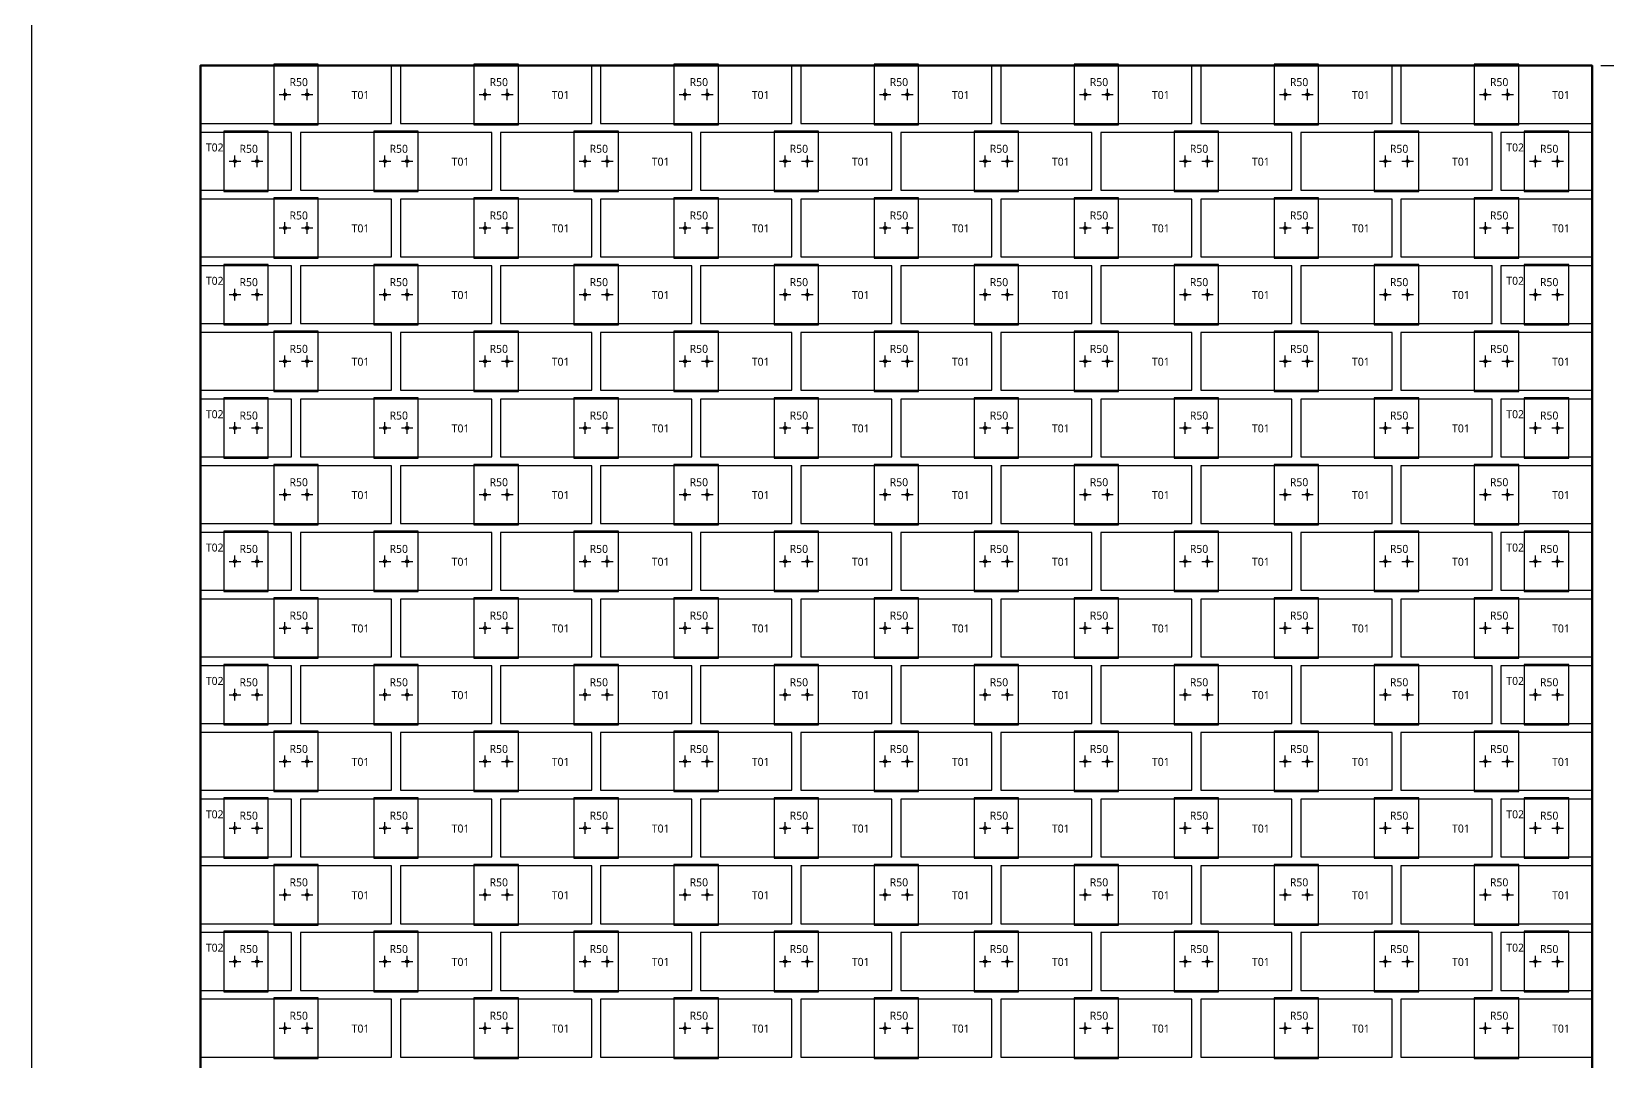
# Model space of a CAD drawing. Header units: millimetres. Extents: x -190 to 8130, y -7782 to 208.
# Drawn here: x -190 to 1582, y -2342 to -1184 of the extents above; entities that cross this region are included whole.
import ezdxf
from ezdxf.enums import TextEntityAlignment as Align

# ---------------------------------------------------------------- set-up
doc = ezdxf.new("R2010")
doc.units = ezdxf.units.MM
for name, color, linetype in [('BOARD', 7, 'Continuous'), ('BORDER', 7, 'Continuous'), ('DIM', 8, 'Continuous'), ('P1_CLIP', 4, 'Continuous'), ('P1_HOLE', 1, 'Continuous'), ('P1_SLIP', 7, 'Continuous'), ('P1_TXT_B', 7, 'Continuous'), ('P1_TXT_C', 4, 'Continuous')]:
    doc.layers.add(name, color=color, linetype=linetype)
doc.styles.add('CN', font='msyh.ttc')
doc.dimstyles.new('MM', dxfattribs={"dimtxt": 34, "dimasz": 20, "dimexe": 12, "dimexo": 10, "dimgap": 8, "dimtad": 1, "dimdec": 1, "dimdsep": 46, "dimtxsty": 'CN', "dimcen": 2.5, "dimazin": 3, "dimtfac": 1, "dimtmove": 0, "dimatfit": 3})

msp = doc.modelspace()

# ---------------------------------------------------------------- linework, layer by layer
at = {"layer": 'BOARD', "lineweight": 50}
msp.add_lwpolyline([(0, -2712), (1565, -2712), (1565, -1222), (0, -1222)], close=True, dxfattribs=at)
at = {"layer": 'BORDER'}
msp.add_lwpolyline([(-190, -7781.5), (8129.51, -7781.5), (8129.51, 207.69), (-190, 207.69)], close=True, dxfattribs=at)
at = {"layer": 'P1_CLIP'}
for points in [[(82.5, -1288.5), (132.5, -1288.5), (132.5, -1220.5), (82.5, -1220.5)], [(307.5, -1288.5), (357.5, -1288.5), (357.5, -1220.5), (307.5, -1220.5)], [(532.5, -1288.5), (582.5, -1288.5), (582.5, -1220.5), (532.5, -1220.5)], [(757.5, -1288.5), (807.5, -1288.5), (807.5, -1220.5), (757.5, -1220.5)], [(982.5, -1288.5), (1032.5, -1288.5), (1032.5, -1220.5), (982.5, -1220.5)], [(1207.5, -1288.5), (1257.5, -1288.5), (1257.5, -1220.5), (1207.5, -1220.5)], [(1432.5, -1288.5), (1482.5, -1288.5), (1482.5, -1220.5), (1432.5, -1220.5)], [(26.25, -1363.5), (76.25, -1363.5), (76.25, -1295.5), (26.25, -1295.5)], [(195, -1363.5), (245, -1363.5), (245, -1295.5), (195, -1295.5)], [(420, -1363.5), (470, -1363.5), (470, -1295.5), (420, -1295.5)], [(645, -1363.5), (695, -1363.5), (695, -1295.5), (645, -1295.5)], [(870, -1363.5), (920, -1363.5), (920, -1295.5), (870, -1295.5)], [(1095, -1363.5), (1145, -1363.5), (1145, -1295.5), (1095, -1295.5)], [(1320, -1363.5), (1370, -1363.5), (1370, -1295.5), (1320, -1295.5)], [(1488.75, -1363.5), (1538.75, -1363.5), (1538.75, -1295.5), (1488.75, -1295.5)], [(82.5, -1438.5), (132.5, -1438.5), (132.5, -1370.5), (82.5, -1370.5)], [(307.5, -1438.5), (357.5, -1438.5), (357.5, -1370.5), (307.5, -1370.5)], [(532.5, -1438.5), (582.5, -1438.5), (582.5, -1370.5), (532.5, -1370.5)], [(757.5, -1438.5), (807.5, -1438.5), (807.5, -1370.5), (757.5, -1370.5)], [(982.5, -1438.5), (1032.5, -1438.5), (1032.5, -1370.5), (982.5, -1370.5)], [(1207.5, -1438.5), (1257.5, -1438.5), (1257.5, -1370.5), (1207.5, -1370.5)], [(1432.5, -1438.5), (1482.5, -1438.5), (1482.5, -1370.5), (1432.5, -1370.5)], [(26.25, -1513.5), (76.25, -1513.5), (76.25, -1445.5), (26.25, -1445.5)], [(195, -1513.5), (245, -1513.5), (245, -1445.5), (195, -1445.5)], [(420, -1513.5), (470, -1513.5), (470, -1445.5), (420, -1445.5)], [(645, -1513.5), (695, -1513.5), (695, -1445.5), (645, -1445.5)], [(870, -1513.5), (920, -1513.5), (920, -1445.5), (870, -1445.5)], [(1095, -1513.5), (1145, -1513.5), (1145, -1445.5), (1095, -1445.5)], [(1320, -1513.5), (1370, -1513.5), (1370, -1445.5), (1320, -1445.5)], [(1488.75, -1513.5), (1538.75, -1513.5), (1538.75, -1445.5), (1488.75, -1445.5)], [(82.5, -1588.5), (132.5, -1588.5), (132.5, -1520.5), (82.5, -1520.5)], [(307.5, -1588.5), (357.5, -1588.5), (357.5, -1520.5), (307.5, -1520.5)], [(532.5, -1588.5), (582.5, -1588.5), (582.5, -1520.5), (532.5, -1520.5)], [(757.5, -1588.5), (807.5, -1588.5), (807.5, -1520.5), (757.5, -1520.5)], [(982.5, -1588.5), (1032.5, -1588.5), (1032.5, -1520.5), (982.5, -1520.5)], [(1207.5, -1588.5), (1257.5, -1588.5), (1257.5, -1520.5), (1207.5, -1520.5)], [(1432.5, -1588.5), (1482.5, -1588.5), (1482.5, -1520.5), (1432.5, -1520.5)], [(26.25, -1663.5), (76.25, -1663.5), (76.25, -1595.5), (26.25, -1595.5)], [(195, -1663.5), (245, -1663.5), (245, -1595.5), (195, -1595.5)], [(420, -1663.5), (470, -1663.5), (470, -1595.5), (420, -1595.5)], [(645, -1663.5), (695, -1663.5), (695, -1595.5), (645, -1595.5)], [(870, -1663.5), (920, -1663.5), (920, -1595.5), (870, -1595.5)], [(1095, -1663.5), (1145, -1663.5), (1145, -1595.5), (1095, -1595.5)], [(1320, -1663.5), (1370, -1663.5), (1370, -1595.5), (1320, -1595.5)], [(1488.75, -1663.5), (1538.75, -1663.5), (1538.75, -1595.5), (1488.75, -1595.5)], [(82.5, -1738.5), (132.5, -1738.5), (132.5, -1670.5), (82.5, -1670.5)], [(307.5, -1738.5), (357.5, -1738.5), (357.5, -1670.5), (307.5, -1670.5)], [(532.5, -1738.5), (582.5, -1738.5), (582.5, -1670.5), (532.5, -1670.5)], [(757.5, -1738.5), (807.5, -1738.5), (807.5, -1670.5), (757.5, -1670.5)], [(982.5, -1738.5), (1032.5, -1738.5), (1032.5, -1670.5), (982.5, -1670.5)], [(1207.5, -1738.5), (1257.5, -1738.5), (1257.5, -1670.5), (1207.5, -1670.5)], [(1432.5, -1738.5), (1482.5, -1738.5), (1482.5, -1670.5), (1432.5, -1670.5)], [(26.25, -1813.5), (76.25, -1813.5), (76.25, -1745.5), (26.25, -1745.5)], [(195, -1813.5), (245, -1813.5), (245, -1745.5), (195, -1745.5)], [(420, -1813.5), (470, -1813.5), (470, -1745.5), (420, -1745.5)], [(645, -1813.5), (695, -1813.5), (695, -1745.5), (645, -1745.5)], [(870, -1813.5), (920, -1813.5), (920, -1745.5), (870, -1745.5)], [(1095, -1813.5), (1145, -1813.5), (1145, -1745.5), (1095, -1745.5)], [(1320, -1813.5), (1370, -1813.5), (1370, -1745.5), (1320, -1745.5)], [(1488.75, -1813.5), (1538.75, -1813.5), (1538.75, -1745.5), (1488.75, -1745.5)], [(82.5, -1888.5), (132.5, -1888.5), (132.5, -1820.5), (82.5, -1820.5)], [(307.5, -1888.5), (357.5, -1888.5), (357.5, -1820.5), (307.5, -1820.5)], [(532.5, -1888.5), (582.5, -1888.5), (582.5, -1820.5), (532.5, -1820.5)], [(757.5, -1888.5), (807.5, -1888.5), (807.5, -1820.5), (757.5, -1820.5)], [(982.5, -1888.5), (1032.5, -1888.5), (1032.5, -1820.5), (982.5, -1820.5)], [(1207.5, -1888.5), (1257.5, -1888.5), (1257.5, -1820.5), (1207.5, -1820.5)], [(1432.5, -1888.5), (1482.5, -1888.5), (1482.5, -1820.5), (1432.5, -1820.5)], [(26.25, -1963.5), (76.25, -1963.5), (76.25, -1895.5), (26.25, -1895.5)], [(195, -1963.5), (245, -1963.5), (245, -1895.5), (195, -1895.5)], [(420, -1963.5), (470, -1963.5), (470, -1895.5), (420, -1895.5)], [(645, -1963.5), (695, -1963.5), (695, -1895.5), (645, -1895.5)], [(870, -1963.5), (920, -1963.5), (920, -1895.5), (870, -1895.5)], [(1095, -1963.5), (1145, -1963.5), (1145, -1895.5), (1095, -1895.5)], [(1320, -1963.5), (1370, -1963.5), (1370, -1895.5), (1320, -1895.5)], [(1488.75, -1963.5), (1538.75, -1963.5), (1538.75, -1895.5), (1488.75, -1895.5)], [(82.5, -2038.5), (132.5, -2038.5), (132.5, -1970.5), (82.5, -1970.5)], [(307.5, -2038.5), (357.5, -2038.5), (357.5, -1970.5), (307.5, -1970.5)], [(532.5, -2038.5), (582.5, -2038.5), (582.5, -1970.5), (532.5, -1970.5)], [(757.5, -2038.5), (807.5, -2038.5), (807.5, -1970.5), (757.5, -1970.5)], [(982.5, -2038.5), (1032.5, -2038.5), (1032.5, -1970.5), (982.5, -1970.5)], [(1207.5, -2038.5), (1257.5, -2038.5), (1257.5, -1970.5), (1207.5, -1970.5)], [(1432.5, -2038.5), (1482.5, -2038.5), (1482.5, -1970.5), (1432.5, -1970.5)], [(26.25, -2113.5), (76.25, -2113.5), (76.25, -2045.5), (26.25, -2045.5)], [(195, -2113.5), (245, -2113.5), (245, -2045.5), (195, -2045.5)], [(420, -2113.5), (470, -2113.5), (470, -2045.5), (420, -2045.5)], [(645, -2113.5), (695, -2113.5), (695, -2045.5), (645, -2045.5)], [(870, -2113.5), (920, -2113.5), (920, -2045.5), (870, -2045.5)], [(1095, -2113.5), (1145, -2113.5), (1145, -2045.5), (1095, -2045.5)], [(1320, -2113.5), (1370, -2113.5), (1370, -2045.5), (1320, -2045.5)], [(1488.75, -2113.5), (1538.75, -2113.5), (1538.75, -2045.5), (1488.75, -2045.5)], [(82.5, -2188.5), (132.5, -2188.5), (132.5, -2120.5), (82.5, -2120.5)], [(307.5, -2188.5), (357.5, -2188.5), (357.5, -2120.5), (307.5, -2120.5)], [(532.5, -2188.5), (582.5, -2188.5), (582.5, -2120.5), (532.5, -2120.5)], [(757.5, -2188.5), (807.5, -2188.5), (807.5, -2120.5), (757.5, -2120.5)], [(982.5, -2188.5), (1032.5, -2188.5), (1032.5, -2120.5), (982.5, -2120.5)], [(1207.5, -2188.5), (1257.5, -2188.5), (1257.5, -2120.5), (1207.5, -2120.5)], [(1432.5, -2188.5), (1482.5, -2188.5), (1482.5, -2120.5), (1432.5, -2120.5)], [(26.25, -2263.5), (76.25, -2263.5), (76.25, -2195.5), (26.25, -2195.5)], [(195, -2263.5), (245, -2263.5), (245, -2195.5), (195, -2195.5)], [(420, -2263.5), (470, -2263.5), (470, -2195.5), (420, -2195.5)], [(645, -2263.5), (695, -2263.5), (695, -2195.5), (645, -2195.5)], [(870, -2263.5), (920, -2263.5), (920, -2195.5), (870, -2195.5)], [(1095, -2263.5), (1145, -2263.5), (1145, -2195.5), (1095, -2195.5)], [(1320, -2263.5), (1370, -2263.5), (1370, -2195.5), (1320, -2195.5)], [(1488.75, -2263.5), (1538.75, -2263.5), (1538.75, -2195.5), (1488.75, -2195.5)], [(82.5, -2338.5), (132.5, -2338.5), (132.5, -2270.5), (82.5, -2270.5)], [(307.5, -2338.5), (357.5, -2338.5), (357.5, -2270.5), (307.5, -2270.5)], [(532.5, -2338.5), (582.5, -2338.5), (582.5, -2270.5), (532.5, -2270.5)], [(757.5, -2338.5), (807.5, -2338.5), (807.5, -2270.5), (757.5, -2270.5)], [(982.5, -2338.5), (1032.5, -2338.5), (1032.5, -2270.5), (982.5, -2270.5)], [(1207.5, -2338.5), (1257.5, -2338.5), (1257.5, -2270.5), (1207.5, -2270.5)], [(1432.5, -2338.5), (1482.5, -2338.5), (1482.5, -2270.5), (1432.5, -2270.5)]]:
    msp.add_lwpolyline(points, close=True, dxfattribs=at)
at = {"layer": 'P1_HOLE'}
for p, q in [((88.5, -1254.5), (101.5, -1254.5)), ((95, -1261), (95, -1248)), ((113.5, -1254.5), (126.5, -1254.5)), ((120, -1261), (120, -1248)), ((313.5, -1254.5), (326.5, -1254.5)), ((320, -1261), (320, -1248)), ((338.5, -1254.5), (351.5, -1254.5)), ((345, -1261), (345, -1248)), ((538.5, -1254.5), (551.5, -1254.5)), ((545, -1261), (545, -1248)), ((563.5, -1254.5), (576.5, -1254.5)), ((570, -1261), (570, -1248)), ((763.5, -1254.5), (776.5, -1254.5)), ((770, -1261), (770, -1248)), ((788.5, -1254.5), (801.5, -1254.5)), ((795, -1261), (795, -1248)), ((988.5, -1254.5), (1001.5, -1254.5)), ((995, -1261), (995, -1248)), ((1013.5, -1254.5), (1026.5, -1254.5)), ((1020, -1261), (1020, -1248)), ((1213.5, -1254.5), (1226.5, -1254.5)), ((1220, -1261), (1220, -1248)), ((1238.5, -1254.5), (1251.5, -1254.5)), ((1245, -1261), (1245, -1248)), ((1438.5, -1254.5), (1451.5, -1254.5)), ((1445, -1261), (1445, -1248)), ((1463.5, -1254.5), (1476.5, -1254.5)), ((1470, -1261), (1470, -1248)), ((38.75, -1336), (38.75, -1323)), ((63.75, -1336), (63.75, -1323)), ((207.5, -1336), (207.5, -1323)), ((232.5, -1336), (232.5, -1323)), ((432.5, -1336), (432.5, -1323)), ((457.5, -1336), (457.5, -1323)), ((657.5, -1336), (657.5, -1323)), ((682.5, -1336), (682.5, -1323)), ((882.5, -1336), (882.5, -1323)), ((907.5, -1336), (907.5, -1323)), ((1107.5, -1336), (1107.5, -1323)), ((1132.5, -1336), (1132.5, -1323)), ((1332.5, -1336), (1332.5, -1323)), ((1357.5, -1336), (1357.5, -1323)), ((1501.25, -1336), (1501.25, -1323)), ((1526.25, -1336), (1526.25, -1323)), ((32.25, -1329.5), (45.25, -1329.5)), ((57.25, -1329.5), (70.25, -1329.5)), ((201, -1329.5), (214, -1329.5)), ((226, -1329.5), (239, -1329.5)), ((426, -1329.5), (439, -1329.5)), ((451, -1329.5), (464, -1329.5)), ((651, -1329.5), (664, -1329.5)), ((676, -1329.5), (689, -1329.5)), ((876, -1329.5), (889, -1329.5)), ((901, -1329.5), (914, -1329.5)), ((1101, -1329.5), (1114, -1329.5)), ((1126, -1329.5), (1139, -1329.5)), ((1326, -1329.5), (1339, -1329.5)), ((1351, -1329.5), (1364, -1329.5)), ((1494.75, -1329.5), (1507.75, -1329.5)), ((1519.75, -1329.5), (1532.75, -1329.5)), ((95, -1411), (95, -1398)), ((120, -1411), (120, -1398)), ((320, -1411), (320, -1398)), ((345, -1411), (345, -1398)), ((545, -1411), (545, -1398)), ((570, -1411), (570, -1398)), ((770, -1411), (770, -1398)), ((795, -1411), (795, -1398)), ((995, -1411), (995, -1398)), ((1020, -1411), (1020, -1398)), ((1220, -1411), (1220, -1398)), ((1245, -1411), (1245, -1398)), ((1445, -1411), (1445, -1398)), ((1470, -1411), (1470, -1398)), ((88.5, -1404.5), (101.5, -1404.5)), ((113.5, -1404.5), (126.5, -1404.5)), ((313.5, -1404.5), (326.5, -1404.5)), ((338.5, -1404.5), (351.5, -1404.5)), ((538.5, -1404.5), (551.5, -1404.5)), ((563.5, -1404.5), (576.5, -1404.5)), ((763.5, -1404.5), (776.5, -1404.5)), ((788.5, -1404.5), (801.5, -1404.5)), ((988.5, -1404.5), (1001.5, -1404.5)), ((1013.5, -1404.5), (1026.5, -1404.5)), ((1213.5, -1404.5), (1226.5, -1404.5)), ((1238.5, -1404.5), (1251.5, -1404.5)), ((1438.5, -1404.5), (1451.5, -1404.5)), ((1463.5, -1404.5), (1476.5, -1404.5)), ((32.25, -1479.5), (45.25, -1479.5)), ((38.75, -1486), (38.75, -1473)), ((57.25, -1479.5), (70.25, -1479.5)), ((63.75, -1486), (63.75, -1473)), ((201, -1479.5), (214, -1479.5)), ((207.5, -1486), (207.5, -1473)), ((226, -1479.5), (239, -1479.5)), ((232.5, -1486), (232.5, -1473)), ((426, -1479.5), (439, -1479.5)), ((432.5, -1486), (432.5, -1473)), ((451, -1479.5), (464, -1479.5)), ((457.5, -1486), (457.5, -1473)), ((651, -1479.5), (664, -1479.5)), ((657.5, -1486), (657.5, -1473)), ((676, -1479.5), (689, -1479.5)), ((682.5, -1486), (682.5, -1473)), ((876, -1479.5), (889, -1479.5)), ((882.5, -1486), (882.5, -1473)), ((901, -1479.5), (914, -1479.5)), ((907.5, -1486), (907.5, -1473)), ((1101, -1479.5), (1114, -1479.5)), ((1107.5, -1486), (1107.5, -1473)), ((1126, -1479.5), (1139, -1479.5)), ((1132.5, -1486), (1132.5, -1473)), ((1326, -1479.5), (1339, -1479.5)), ((1332.5, -1486), (1332.5, -1473)), ((1351, -1479.5), (1364, -1479.5)), ((1357.5, -1486), (1357.5, -1473)), ((1494.75, -1479.5), (1507.75, -1479.5)), ((1501.25, -1486), (1501.25, -1473)), ((1519.75, -1479.5), (1532.75, -1479.5)), ((1526.25, -1486), (1526.25, -1473)), ((88.5, -1554.5), (101.5, -1554.5)), ((95, -1561), (95, -1548)), ((113.5, -1554.5), (126.5, -1554.5)), ((120, -1561), (120, -1548)), ((313.5, -1554.5), (326.5, -1554.5)), ((320, -1561), (320, -1548)), ((338.5, -1554.5), (351.5, -1554.5)), ((345, -1561), (345, -1548)), ((538.5, -1554.5), (551.5, -1554.5)), ((545, -1561), (545, -1548)), ((563.5, -1554.5), (576.5, -1554.5)), ((570, -1561), (570, -1548)), ((763.5, -1554.5), (776.5, -1554.5)), ((770, -1561), (770, -1548)), ((788.5, -1554.5), (801.5, -1554.5)), ((795, -1561), (795, -1548)), ((988.5, -1554.5), (1001.5, -1554.5)), ((995, -1561), (995, -1548)), ((1013.5, -1554.5), (1026.5, -1554.5)), ((1020, -1561), (1020, -1548)), ((1213.5, -1554.5), (1226.5, -1554.5)), ((1220, -1561), (1220, -1548)), ((1238.5, -1554.5), (1251.5, -1554.5)), ((1245, -1561), (1245, -1548)), ((1438.5, -1554.5), (1451.5, -1554.5)), ((1445, -1561), (1445, -1548)), ((1463.5, -1554.5), (1476.5, -1554.5)), ((1470, -1561), (1470, -1548)), ((32.25, -1629.5), (45.25, -1629.5)), ((38.75, -1636), (38.75, -1623)), ((57.25, -1629.5), (70.25, -1629.5)), ((63.75, -1636), (63.75, -1623)), ((201, -1629.5), (214, -1629.5)), ((207.5, -1636), (207.5, -1623)), ((226, -1629.5), (239, -1629.5)), ((232.5, -1636), (232.5, -1623)), ((426, -1629.5), (439, -1629.5)), ((432.5, -1636), (432.5, -1623)), ((451, -1629.5), (464, -1629.5)), ((457.5, -1636), (457.5, -1623)), ((651, -1629.5), (664, -1629.5)), ((657.5, -1636), (657.5, -1623)), ((676, -1629.5), (689, -1629.5)), ((682.5, -1636), (682.5, -1623)), ((876, -1629.5), (889, -1629.5)), ((882.5, -1636), (882.5, -1623)), ((901, -1629.5), (914, -1629.5)), ((907.5, -1636), (907.5, -1623)), ((1101, -1629.5), (1114, -1629.5)), ((1107.5, -1636), (1107.5, -1623)), ((1126, -1629.5), (1139, -1629.5)), ((1132.5, -1636), (1132.5, -1623)), ((1326, -1629.5), (1339, -1629.5)), ((1332.5, -1636), (1332.5, -1623)), ((1351, -1629.5), (1364, -1629.5)), ((1357.5, -1636), (1357.5, -1623)), ((1494.75, -1629.5), (1507.75, -1629.5)), ((1501.25, -1636), (1501.25, -1623)), ((1519.75, -1629.5), (1532.75, -1629.5)), ((1526.25, -1636), (1526.25, -1623)), ((95, -1711), (95, -1698)), ((120, -1711), (120, -1698)), ((320, -1711), (320, -1698)), ((345, -1711), (345, -1698)), ((545, -1711), (545, -1698)), ((570, -1711), (570, -1698)), ((770, -1711), (770, -1698)), ((795, -1711), (795, -1698)), ((995, -1711), (995, -1698)), ((1020, -1711), (1020, -1698)), ((1220, -1711), (1220, -1698)), ((1245, -1711), (1245, -1698)), ((1445, -1711), (1445, -1698)), ((1470, -1711), (1470, -1698)), ((88.5, -1704.5), (101.5, -1704.5)), ((113.5, -1704.5), (126.5, -1704.5)), ((313.5, -1704.5), (326.5, -1704.5)), ((338.5, -1704.5), (351.5, -1704.5)), ((538.5, -1704.5), (551.5, -1704.5)), ((563.5, -1704.5), (576.5, -1704.5)), ((763.5, -1704.5), (776.5, -1704.5)), ((788.5, -1704.5), (801.5, -1704.5)), ((988.5, -1704.5), (1001.5, -1704.5)), ((1013.5, -1704.5), (1026.5, -1704.5)), ((1213.5, -1704.5), (1226.5, -1704.5)), ((1238.5, -1704.5), (1251.5, -1704.5)), ((1438.5, -1704.5), (1451.5, -1704.5)), ((1463.5, -1704.5), (1476.5, -1704.5)), ((32.25, -1779.5), (45.25, -1779.5)), ((38.75, -1786), (38.75, -1773)), ((57.25, -1779.5), (70.25, -1779.5)), ((63.75, -1786), (63.75, -1773)), ((201, -1779.5), (214, -1779.5)), ((207.5, -1786), (207.5, -1773)), ((226, -1779.5), (239, -1779.5)), ((232.5, -1786), (232.5, -1773)), ((426, -1779.5), (439, -1779.5)), ((432.5, -1786), (432.5, -1773)), ((451, -1779.5), (464, -1779.5)), ((457.5, -1786), (457.5, -1773)), ((651, -1779.5), (664, -1779.5)), ((657.5, -1786), (657.5, -1773)), ((676, -1779.5), (689, -1779.5)), ((682.5, -1786), (682.5, -1773)), ((876, -1779.5), (889, -1779.5)), ((882.5, -1786), (882.5, -1773)), ((901, -1779.5), (914, -1779.5)), ((907.5, -1786), (907.5, -1773)), ((1101, -1779.5), (1114, -1779.5)), ((1107.5, -1786), (1107.5, -1773)), ((1126, -1779.5), (1139, -1779.5)), ((1132.5, -1786), (1132.5, -1773)), ((1326, -1779.5), (1339, -1779.5)), ((1332.5, -1786), (1332.5, -1773)), ((1351, -1779.5), (1364, -1779.5)), ((1357.5, -1786), (1357.5, -1773)), ((1494.75, -1779.5), (1507.75, -1779.5)), ((1501.25, -1786), (1501.25, -1773)), ((1519.75, -1779.5), (1532.75, -1779.5)), ((1526.25, -1786), (1526.25, -1773)), ((88.5, -1854.5), (101.5, -1854.5)), ((95, -1861), (95, -1848)), ((113.5, -1854.5), (126.5, -1854.5)), ((120, -1861), (120, -1848)), ((313.5, -1854.5), (326.5, -1854.5)), ((320, -1861), (320, -1848)), ((338.5, -1854.5), (351.5, -1854.5)), ((345, -1861), (345, -1848)), ((538.5, -1854.5), (551.5, -1854.5)), ((545, -1861), (545, -1848)), ((563.5, -1854.5), (576.5, -1854.5)), ((570, -1861), (570, -1848)), ((763.5, -1854.5), (776.5, -1854.5)), ((770, -1861), (770, -1848)), ((788.5, -1854.5), (801.5, -1854.5)), ((795, -1861), (795, -1848)), ((988.5, -1854.5), (1001.5, -1854.5)), ((995, -1861), (995, -1848)), ((1013.5, -1854.5), (1026.5, -1854.5)), ((1020, -1861), (1020, -1848)), ((1213.5, -1854.5), (1226.5, -1854.5)), ((1220, -1861), (1220, -1848)), ((1238.5, -1854.5), (1251.5, -1854.5)), ((1245, -1861), (1245, -1848)), ((1438.5, -1854.5), (1451.5, -1854.5)), ((1445, -1861), (1445, -1848)), ((1463.5, -1854.5), (1476.5, -1854.5)), ((1470, -1861), (1470, -1848)), ((32.25, -1929.5), (45.25, -1929.5)), ((38.75, -1936), (38.75, -1923)), ((57.25, -1929.5), (70.25, -1929.5)), ((63.75, -1936), (63.75, -1923)), ((201, -1929.5), (214, -1929.5)), ((207.5, -1936), (207.5, -1923)), ((226, -1929.5), (239, -1929.5)), ((232.5, -1936), (232.5, -1923)), ((426, -1929.5), (439, -1929.5)), ((432.5, -1936), (432.5, -1923)), ((451, -1929.5), (464, -1929.5)), ((457.5, -1936), (457.5, -1923)), ((651, -1929.5), (664, -1929.5)), ((657.5, -1936), (657.5, -1923)), ((676, -1929.5), (689, -1929.5)), ((682.5, -1936), (682.5, -1923)), ((876, -1929.5), (889, -1929.5)), ((882.5, -1936), (882.5, -1923)), ((901, -1929.5), (914, -1929.5)), ((907.5, -1936), (907.5, -1923)), ((1101, -1929.5), (1114, -1929.5)), ((1107.5, -1936), (1107.5, -1923)), ((1126, -1929.5), (1139, -1929.5)), ((1132.5, -1936), (1132.5, -1923)), ((1326, -1929.5), (1339, -1929.5)), ((1332.5, -1936), (1332.5, -1923)), ((1351, -1929.5), (1364, -1929.5)), ((1357.5, -1936), (1357.5, -1923)), ((1494.75, -1929.5), (1507.75, -1929.5)), ((1501.25, -1936), (1501.25, -1923)), ((1519.75, -1929.5), (1532.75, -1929.5)), ((1526.25, -1936), (1526.25, -1923)), ((95, -2011), (95, -1998)), ((120, -2011), (120, -1998)), ((320, -2011), (320, -1998)), ((345, -2011), (345, -1998)), ((545, -2011), (545, -1998)), ((570, -2011), (570, -1998)), ((770, -2011), (770, -1998)), ((795, -2011), (795, -1998)), ((995, -2011), (995, -1998)), ((1020, -2011), (1020, -1998)), ((1220, -2011), (1220, -1998)), ((1245, -2011), (1245, -1998)), ((1445, -2011), (1445, -1998)), ((1470, -2011), (1470, -1998)), ((88.5, -2004.5), (101.5, -2004.5)), ((113.5, -2004.5), (126.5, -2004.5)), ((313.5, -2004.5), (326.5, -2004.5)), ((338.5, -2004.5), (351.5, -2004.5)), ((538.5, -2004.5), (551.5, -2004.5)), ((563.5, -2004.5), (576.5, -2004.5)), ((763.5, -2004.5), (776.5, -2004.5)), ((788.5, -2004.5), (801.5, -2004.5)), ((988.5, -2004.5), (1001.5, -2004.5)), ((1013.5, -2004.5), (1026.5, -2004.5)), ((1213.5, -2004.5), (1226.5, -2004.5)), ((1238.5, -2004.5), (1251.5, -2004.5)), ((1438.5, -2004.5), (1451.5, -2004.5)), ((1463.5, -2004.5), (1476.5, -2004.5)), ((38.75, -2086), (38.75, -2073)), ((63.75, -2086), (63.75, -2073)), ((207.5, -2086), (207.5, -2073)), ((232.5, -2086), (232.5, -2073)), ((432.5, -2086), (432.5, -2073)), ((457.5, -2086), (457.5, -2073)), ((657.5, -2086), (657.5, -2073)), ((682.5, -2086), (682.5, -2073)), ((882.5, -2086), (882.5, -2073)), ((907.5, -2086), (907.5, -2073)), ((1107.5, -2086), (1107.5, -2073)), ((1132.5, -2086), (1132.5, -2073)), ((1332.5, -2086), (1332.5, -2073)), ((1357.5, -2086), (1357.5, -2073)), ((1501.25, -2086), (1501.25, -2073)), ((1526.25, -2086), (1526.25, -2073)), ((32.25, -2079.5), (45.25, -2079.5)), ((57.25, -2079.5), (70.25, -2079.5)), ((201, -2079.5), (214, -2079.5)), ((226, -2079.5), (239, -2079.5)), ((426, -2079.5), (439, -2079.5)), ((451, -2079.5), (464, -2079.5)), ((651, -2079.5), (664, -2079.5)), ((676, -2079.5), (689, -2079.5)), ((876, -2079.5), (889, -2079.5)), ((901, -2079.5), (914, -2079.5)), ((1101, -2079.5), (1114, -2079.5)), ((1126, -2079.5), (1139, -2079.5)), ((1326, -2079.5), (1339, -2079.5)), ((1351, -2079.5), (1364, -2079.5)), ((1494.75, -2079.5), (1507.75, -2079.5)), ((1519.75, -2079.5), (1532.75, -2079.5)), ((88.5, -2154.5), (101.5, -2154.5)), ((95, -2161), (95, -2148)), ((113.5, -2154.5), (126.5, -2154.5)), ((120, -2161), (120, -2148)), ((313.5, -2154.5), (326.5, -2154.5)), ((320, -2161), (320, -2148)), ((338.5, -2154.5), (351.5, -2154.5)), ((345, -2161), (345, -2148)), ((538.5, -2154.5), (551.5, -2154.5)), ((545, -2161), (545, -2148)), ((563.5, -2154.5), (576.5, -2154.5)), ((570, -2161), (570, -2148)), ((763.5, -2154.5), (776.5, -2154.5)), ((770, -2161), (770, -2148)), ((788.5, -2154.5), (801.5, -2154.5)), ((795, -2161), (795, -2148)), ((988.5, -2154.5), (1001.5, -2154.5)), ((995, -2161), (995, -2148)), ((1013.5, -2154.5), (1026.5, -2154.5)), ((1020, -2161), (1020, -2148)), ((1213.5, -2154.5), (1226.5, -2154.5)), ((1220, -2161), (1220, -2148)), ((1238.5, -2154.5), (1251.5, -2154.5)), ((1245, -2161), (1245, -2148)), ((1438.5, -2154.5), (1451.5, -2154.5)), ((1445, -2161), (1445, -2148)), ((1463.5, -2154.5), (1476.5, -2154.5)), ((1470, -2161), (1470, -2148)), ((32.25, -2229.5), (45.25, -2229.5)), ((38.75, -2236), (38.75, -2223)), ((57.25, -2229.5), (70.25, -2229.5)), ((63.75, -2236), (63.75, -2223)), ((201, -2229.5), (214, -2229.5)), ((207.5, -2236), (207.5, -2223)), ((226, -2229.5), (239, -2229.5)), ((232.5, -2236), (232.5, -2223)), ((426, -2229.5), (439, -2229.5)), ((432.5, -2236), (432.5, -2223)), ((451, -2229.5), (464, -2229.5)), ((457.5, -2236), (457.5, -2223)), ((651, -2229.5), (664, -2229.5)), ((657.5, -2236), (657.5, -2223)), ((676, -2229.5), (689, -2229.5)), ((682.5, -2236), (682.5, -2223)), ((876, -2229.5), (889, -2229.5)), ((882.5, -2236), (882.5, -2223)), ((901, -2229.5), (914, -2229.5)), ((907.5, -2236), (907.5, -2223)), ((1101, -2229.5), (1114, -2229.5)), ((1107.5, -2236), (1107.5, -2223)), ((1126, -2229.5), (1139, -2229.5)), ((1132.5, -2236), (1132.5, -2223)), ((1326, -2229.5), (1339, -2229.5)), ((1332.5, -2236), (1332.5, -2223)), ((1351, -2229.5), (1364, -2229.5)), ((1357.5, -2236), (1357.5, -2223)), ((1494.75, -2229.5), (1507.75, -2229.5)), ((1501.25, -2236), (1501.25, -2223)), ((1519.75, -2229.5), (1532.75, -2229.5)), ((1526.25, -2236), (1526.25, -2223)), ((95, -2311), (95, -2298)), ((120, -2311), (120, -2298)), ((320, -2311), (320, -2298)), ((345, -2311), (345, -2298)), ((545, -2311), (545, -2298)), ((570, -2311), (570, -2298)), ((770, -2311), (770, -2298)), ((795, -2311), (795, -2298)), ((995, -2311), (995, -2298)), ((1020, -2311), (1020, -2298)), ((1220, -2311), (1220, -2298)), ((1245, -2311), (1245, -2298)), ((1445, -2311), (1445, -2298)), ((1470, -2311), (1470, -2298)), ((88.5, -2304.5), (101.5, -2304.5)), ((113.5, -2304.5), (126.5, -2304.5)), ((313.5, -2304.5), (326.5, -2304.5)), ((338.5, -2304.5), (351.5, -2304.5)), ((538.5, -2304.5), (551.5, -2304.5)), ((563.5, -2304.5), (576.5, -2304.5)), ((763.5, -2304.5), (776.5, -2304.5)), ((788.5, -2304.5), (801.5, -2304.5)), ((988.5, -2304.5), (1001.5, -2304.5)), ((1013.5, -2304.5), (1026.5, -2304.5)), ((1213.5, -2304.5), (1226.5, -2304.5)), ((1238.5, -2304.5), (1251.5, -2304.5)), ((1438.5, -2304.5), (1451.5, -2304.5)), ((1463.5, -2304.5), (1476.5, -2304.5))]:
    msp.add_line(p, q, dxfattribs=at)
for centre in [(95, -1254.5), (120, -1254.5), (320, -1254.5), (345, -1254.5), (545, -1254.5), (570, -1254.5), (770, -1254.5), (795, -1254.5), (995, -1254.5), (1020, -1254.5), (1220, -1254.5), (1245, -1254.5), (1445, -1254.5), (1470, -1254.5), (38.75, -1329.5), (63.75, -1329.5), (207.5, -1329.5), (232.5, -1329.5), (432.5, -1329.5), (457.5, -1329.5), (657.5, -1329.5), (682.5, -1329.5), (882.5, -1329.5), (907.5, -1329.5), (1107.5, -1329.5), (1132.5, -1329.5), (1332.5, -1329.5), (1357.5, -1329.5), (1501.25, -1329.5), (1526.25, -1329.5), (95, -1404.5), (120, -1404.5), (320, -1404.5), (345, -1404.5), (545, -1404.5), (570, -1404.5), (770, -1404.5), (795, -1404.5), (995, -1404.5), (1020, -1404.5), (1220, -1404.5), (1245, -1404.5), (1445, -1404.5), (1470, -1404.5), (38.75, -1479.5), (63.75, -1479.5), (207.5, -1479.5), (232.5, -1479.5), (432.5, -1479.5), (457.5, -1479.5), (657.5, -1479.5), (682.5, -1479.5), (882.5, -1479.5), (907.5, -1479.5), (1107.5, -1479.5), (1132.5, -1479.5), (1332.5, -1479.5), (1357.5, -1479.5), (1501.25, -1479.5), (1526.25, -1479.5), (95, -1554.5), (120, -1554.5), (320, -1554.5), (345, -1554.5), (545, -1554.5), (570, -1554.5), (770, -1554.5), (795, -1554.5), (995, -1554.5), (1020, -1554.5), (1220, -1554.5), (1245, -1554.5), (1445, -1554.5), (1470, -1554.5), (38.75, -1629.5), (63.75, -1629.5), (207.5, -1629.5), (232.5, -1629.5), (432.5, -1629.5), (457.5, -1629.5), (657.5, -1629.5), (682.5, -1629.5), (882.5, -1629.5), (907.5, -1629.5), (1107.5, -1629.5), (1132.5, -1629.5), (1332.5, -1629.5), (1357.5, -1629.5), (1501.25, -1629.5), (1526.25, -1629.5), (95, -1704.5), (120, -1704.5), (320, -1704.5), (345, -1704.5), (545, -1704.5), (570, -1704.5), (770, -1704.5), (795, -1704.5), (995, -1704.5), (1020, -1704.5), (1220, -1704.5), (1245, -1704.5), (1445, -1704.5), (1470, -1704.5), (38.75, -1779.5), (63.75, -1779.5), (207.5, -1779.5), (232.5, -1779.5), (432.5, -1779.5), (457.5, -1779.5), (657.5, -1779.5), (682.5, -1779.5), (882.5, -1779.5), (907.5, -1779.5), (1107.5, -1779.5), (1132.5, -1779.5), (1332.5, -1779.5), (1357.5, -1779.5), (1501.25, -1779.5), (1526.25, -1779.5), (95, -1854.5), (120, -1854.5), (320, -1854.5), (345, -1854.5), (545, -1854.5), (570, -1854.5), (770, -1854.5), (795, -1854.5), (995, -1854.5), (1020, -1854.5), (1220, -1854.5), (1245, -1854.5), (1445, -1854.5), (1470, -1854.5), (38.75, -1929.5), (63.75, -1929.5), (207.5, -1929.5), (232.5, -1929.5), (432.5, -1929.5), (457.5, -1929.5), (657.5, -1929.5), (682.5, -1929.5), (882.5, -1929.5), (907.5, -1929.5), (1107.5, -1929.5), (1132.5, -1929.5), (1332.5, -1929.5), (1357.5, -1929.5), (1501.25, -1929.5), (1526.25, -1929.5), (95, -2004.5), (120, -2004.5), (320, -2004.5), (345, -2004.5), (545, -2004.5), (570, -2004.5), (770, -2004.5), (795, -2004.5), (995, -2004.5), (1020, -2004.5), (1220, -2004.5), (1245, -2004.5), (1445, -2004.5), (1470, -2004.5), (38.75, -2079.5), (63.75, -2079.5), (207.5, -2079.5), (232.5, -2079.5), (432.5, -2079.5), (457.5, -2079.5), (657.5, -2079.5), (682.5, -2079.5), (882.5, -2079.5), (907.5, -2079.5), (1107.5, -2079.5), (1132.5, -2079.5), (1332.5, -2079.5), (1357.5, -2079.5), (1501.25, -2079.5), (1526.25, -2079.5), (95, -2154.5), (120, -2154.5), (320, -2154.5), (345, -2154.5), (545, -2154.5), (570, -2154.5), (770, -2154.5), (795, -2154.5), (995, -2154.5), (1020, -2154.5), (1220, -2154.5), (1245, -2154.5), (1445, -2154.5), (1470, -2154.5), (38.75, -2229.5), (63.75, -2229.5), (207.5, -2229.5), (232.5, -2229.5), (432.5, -2229.5), (457.5, -2229.5), (657.5, -2229.5), (682.5, -2229.5), (882.5, -2229.5), (907.5, -2229.5), (1107.5, -2229.5), (1132.5, -2229.5), (1332.5, -2229.5), (1357.5, -2229.5), (1501.25, -2229.5), (1526.25, -2229.5), (95, -2304.5), (120, -2304.5), (320, -2304.5), (345, -2304.5), (545, -2304.5), (570, -2304.5), (770, -2304.5), (795, -2304.5), (995, -2304.5), (1020, -2304.5), (1220, -2304.5), (1245, -2304.5), (1445, -2304.5), (1470, -2304.5)]:
    msp.add_circle(centre, 1.75, dxfattribs=at)
at = {"layer": 'P1_SLIP'}
for points in [[(0, -1287), (215, -1287), (215, -1222), (0, -1222)], [(225, -1287), (440, -1287), (440, -1222), (225, -1222)], [(450, -1287), (665, -1287), (665, -1222), (450, -1222)], [(675, -1287), (890, -1287), (890, -1222), (675, -1222)], [(900, -1287), (1115, -1287), (1115, -1222), (900, -1222)], [(1125, -1287), (1340, -1287), (1340, -1222), (1125, -1222)], [(1350, -1287), (1565, -1287), (1565, -1222), (1350, -1222)], [(0, -1362), (102.5, -1362), (102.5, -1297), (0, -1297)], [(112.5, -1362), (327.5, -1362), (327.5, -1297), (112.5, -1297)], [(337.5, -1362), (552.5, -1362), (552.5, -1297), (337.5, -1297)], [(562.5, -1362), (777.5, -1362), (777.5, -1297), (562.5, -1297)], [(787.5, -1362), (1002.5, -1362), (1002.5, -1297), (787.5, -1297)], [(1012.5, -1362), (1227.5, -1362), (1227.5, -1297), (1012.5, -1297)], [(1237.5, -1362), (1452.5, -1362), (1452.5, -1297), (1237.5, -1297)], [(1462.5, -1362), (1565, -1362), (1565, -1297), (1462.5, -1297)], [(0, -1437), (215, -1437), (215, -1372), (0, -1372)], [(225, -1437), (440, -1437), (440, -1372), (225, -1372)], [(450, -1437), (665, -1437), (665, -1372), (450, -1372)], [(675, -1437), (890, -1437), (890, -1372), (675, -1372)], [(900, -1437), (1115, -1437), (1115, -1372), (900, -1372)], [(1125, -1437), (1340, -1437), (1340, -1372), (1125, -1372)], [(1350, -1437), (1565, -1437), (1565, -1372), (1350, -1372)], [(0, -1512), (102.5, -1512), (102.5, -1447), (0, -1447)], [(112.5, -1512), (327.5, -1512), (327.5, -1447), (112.5, -1447)], [(337.5, -1512), (552.5, -1512), (552.5, -1447), (337.5, -1447)], [(562.5, -1512), (777.5, -1512), (777.5, -1447), (562.5, -1447)], [(787.5, -1512), (1002.5, -1512), (1002.5, -1447), (787.5, -1447)], [(1012.5, -1512), (1227.5, -1512), (1227.5, -1447), (1012.5, -1447)], [(1237.5, -1512), (1452.5, -1512), (1452.5, -1447), (1237.5, -1447)], [(1462.5, -1512), (1565, -1512), (1565, -1447), (1462.5, -1447)], [(0, -1587), (215, -1587), (215, -1522), (0, -1522)], [(225, -1587), (440, -1587), (440, -1522), (225, -1522)], [(450, -1587), (665, -1587), (665, -1522), (450, -1522)], [(675, -1587), (890, -1587), (890, -1522), (675, -1522)], [(900, -1587), (1115, -1587), (1115, -1522), (900, -1522)], [(1125, -1587), (1340, -1587), (1340, -1522), (1125, -1522)], [(1350, -1587), (1565, -1587), (1565, -1522), (1350, -1522)], [(0, -1662), (102.5, -1662), (102.5, -1597), (0, -1597)], [(112.5, -1662), (327.5, -1662), (327.5, -1597), (112.5, -1597)], [(337.5, -1662), (552.5, -1662), (552.5, -1597), (337.5, -1597)], [(562.5, -1662), (777.5, -1662), (777.5, -1597), (562.5, -1597)], [(787.5, -1662), (1002.5, -1662), (1002.5, -1597), (787.5, -1597)], [(1012.5, -1662), (1227.5, -1662), (1227.5, -1597), (1012.5, -1597)], [(1237.5, -1662), (1452.5, -1662), (1452.5, -1597), (1237.5, -1597)], [(1462.5, -1662), (1565, -1662), (1565, -1597), (1462.5, -1597)], [(0, -1737), (215, -1737), (215, -1672), (0, -1672)], [(225, -1737), (440, -1737), (440, -1672), (225, -1672)], [(450, -1737), (665, -1737), (665, -1672), (450, -1672)], [(675, -1737), (890, -1737), (890, -1672), (675, -1672)], [(900, -1737), (1115, -1737), (1115, -1672), (900, -1672)], [(1125, -1737), (1340, -1737), (1340, -1672), (1125, -1672)], [(1350, -1737), (1565, -1737), (1565, -1672), (1350, -1672)], [(0, -1812), (102.5, -1812), (102.5, -1747), (0, -1747)], [(112.5, -1812), (327.5, -1812), (327.5, -1747), (112.5, -1747)], [(337.5, -1812), (552.5, -1812), (552.5, -1747), (337.5, -1747)], [(562.5, -1812), (777.5, -1812), (777.5, -1747), (562.5, -1747)], [(787.5, -1812), (1002.5, -1812), (1002.5, -1747), (787.5, -1747)], [(1012.5, -1812), (1227.5, -1812), (1227.5, -1747), (1012.5, -1747)], [(1237.5, -1812), (1452.5, -1812), (1452.5, -1747), (1237.5, -1747)], [(1462.5, -1812), (1565, -1812), (1565, -1747), (1462.5, -1747)], [(0, -1887), (215, -1887), (215, -1822), (0, -1822)], [(225, -1887), (440, -1887), (440, -1822), (225, -1822)], [(450, -1887), (665, -1887), (665, -1822), (450, -1822)], [(675, -1887), (890, -1887), (890, -1822), (675, -1822)], [(900, -1887), (1115, -1887), (1115, -1822), (900, -1822)], [(1125, -1887), (1340, -1887), (1340, -1822), (1125, -1822)], [(1350, -1887), (1565, -1887), (1565, -1822), (1350, -1822)], [(0, -1962), (102.5, -1962), (102.5, -1897), (0, -1897)], [(112.5, -1962), (327.5, -1962), (327.5, -1897), (112.5, -1897)], [(337.5, -1962), (552.5, -1962), (552.5, -1897), (337.5, -1897)], [(562.5, -1962), (777.5, -1962), (777.5, -1897), (562.5, -1897)], [(787.5, -1962), (1002.5, -1962), (1002.5, -1897), (787.5, -1897)], [(1012.5, -1962), (1227.5, -1962), (1227.5, -1897), (1012.5, -1897)], [(1237.5, -1962), (1452.5, -1962), (1452.5, -1897), (1237.5, -1897)], [(1462.5, -1962), (1565, -1962), (1565, -1897), (1462.5, -1897)], [(0, -2037), (215, -2037), (215, -1972), (0, -1972)], [(225, -2037), (440, -2037), (440, -1972), (225, -1972)], [(450, -2037), (665, -2037), (665, -1972), (450, -1972)], [(675, -2037), (890, -2037), (890, -1972), (675, -1972)], [(900, -2037), (1115, -2037), (1115, -1972), (900, -1972)], [(1125, -2037), (1340, -2037), (1340, -1972), (1125, -1972)], [(1350, -2037), (1565, -2037), (1565, -1972), (1350, -1972)], [(0, -2112), (102.5, -2112), (102.5, -2047), (0, -2047)], [(112.5, -2112), (327.5, -2112), (327.5, -2047), (112.5, -2047)], [(337.5, -2112), (552.5, -2112), (552.5, -2047), (337.5, -2047)], [(562.5, -2112), (777.5, -2112), (777.5, -2047), (562.5, -2047)], [(787.5, -2112), (1002.5, -2112), (1002.5, -2047), (787.5, -2047)], [(1012.5, -2112), (1227.5, -2112), (1227.5, -2047), (1012.5, -2047)], [(1237.5, -2112), (1452.5, -2112), (1452.5, -2047), (1237.5, -2047)], [(1462.5, -2112), (1565, -2112), (1565, -2047), (1462.5, -2047)], [(0, -2187), (215, -2187), (215, -2122), (0, -2122)], [(225, -2187), (440, -2187), (440, -2122), (225, -2122)], [(450, -2187), (665, -2187), (665, -2122), (450, -2122)], [(675, -2187), (890, -2187), (890, -2122), (675, -2122)], [(900, -2187), (1115, -2187), (1115, -2122), (900, -2122)], [(1125, -2187), (1340, -2187), (1340, -2122), (1125, -2122)], [(1350, -2187), (1565, -2187), (1565, -2122), (1350, -2122)], [(0, -2262), (102.5, -2262), (102.5, -2197), (0, -2197)], [(112.5, -2262), (327.5, -2262), (327.5, -2197), (112.5, -2197)], [(337.5, -2262), (552.5, -2262), (552.5, -2197), (337.5, -2197)], [(562.5, -2262), (777.5, -2262), (777.5, -2197), (562.5, -2197)], [(787.5, -2262), (1002.5, -2262), (1002.5, -2197), (787.5, -2197)], [(1012.5, -2262), (1227.5, -2262), (1227.5, -2197), (1012.5, -2197)], [(1237.5, -2262), (1452.5, -2262), (1452.5, -2197), (1237.5, -2197)], [(1462.5, -2262), (1565, -2262), (1565, -2197), (1462.5, -2197)], [(0, -2337), (215, -2337), (215, -2272), (0, -2272)], [(225, -2337), (440, -2337), (440, -2272), (225, -2272)], [(450, -2337), (665, -2337), (665, -2272), (450, -2272)], [(675, -2337), (890, -2337), (890, -2272), (675, -2272)], [(900, -2337), (1115, -2337), (1115, -2272), (900, -2272)], [(1125, -2337), (1340, -2337), (1340, -2272), (1125, -2272)], [(1350, -2337), (1565, -2337), (1565, -2272), (1350, -2272)]]:
    msp.add_lwpolyline(points, close=True, dxfattribs=at)

# ---------------------------------------------------------------- texts
at = {"layer": 'P1_TXT_B', "style": 'CN'}
for s, p in [('T01', (180, -1255)), ('T01', (405, -1255)), ('T01', (630, -1255)), ('T01', (855, -1255)), ('T01', (1080, -1255)), ('T01', (1305, -1255)), ('T01', (1530, -1255)), ('T02', (16, -1314)), ('T02', (1478.5, -1314)), ('T01', (292.5, -1330)), ('T01', (517.5, -1330)), ('T01', (742.5, -1330)), ('T01', (967.5, -1330)), ('T01', (1192.5, -1330)), ('T01', (1417.5, -1330)), ('T01', (180, -1405)), ('T01', (405, -1405)), ('T01', (630, -1405)), ('T01', (855, -1405)), ('T01', (1080, -1405)), ('T01', (1305, -1405)), ('T01', (1530, -1405)), ('T02', (16, -1464)), ('T02', (1478.5, -1464)), ('T01', (292.5, -1480)), ('T01', (517.5, -1480)), ('T01', (742.5, -1480)), ('T01', (967.5, -1480)), ('T01', (1192.5, -1480)), ('T01', (1417.5, -1480)), ('T01', (180, -1555)), ('T01', (405, -1555)), ('T01', (630, -1555)), ('T01', (855, -1555)), ('T01', (1080, -1555)), ('T01', (1305, -1555)), ('T01', (1530, -1555)), ('T02', (16, -1614)), ('T02', (1478.5, -1614)), ('T01', (292.5, -1630)), ('T01', (517.5, -1630)), ('T01', (742.5, -1630)), ('T01', (967.5, -1630)), ('T01', (1192.5, -1630)), ('T01', (1417.5, -1630)), ('T01', (180, -1705)), ('T01', (405, -1705)), ('T01', (630, -1705)), ('T01', (855, -1705)), ('T01', (1080, -1705)), ('T01', (1305, -1705)), ('T01', (1530, -1705)), ('T02', (16, -1764)), ('T02', (1478.5, -1764)), ('T01', (292.5, -1780)), ('T01', (517.5, -1780)), ('T01', (742.5, -1780)), ('T01', (967.5, -1780)), ('T01', (1192.5, -1780)), ('T01', (1417.5, -1780)), ('T01', (180, -1855)), ('T01', (405, -1855)), ('T01', (630, -1855)), ('T01', (855, -1855)), ('T01', (1080, -1855)), ('T01', (1305, -1855)), ('T01', (1530, -1855)), ('T02', (16, -1914)), ('T02', (1478.5, -1914)), ('T01', (292.5, -1930)), ('T01', (517.5, -1930)), ('T01', (742.5, -1930)), ('T01', (967.5, -1930)), ('T01', (1192.5, -1930)), ('T01', (1417.5, -1930)), ('T01', (180, -2005)), ('T01', (405, -2005)), ('T01', (630, -2005)), ('T01', (855, -2005)), ('T01', (1080, -2005)), ('T01', (1305, -2005)), ('T01', (1530, -2005)), ('T02', (16, -2064)), ('T02', (1478.5, -2064)), ('T01', (292.5, -2080)), ('T01', (517.5, -2080)), ('T01', (742.5, -2080)), ('T01', (967.5, -2080)), ('T01', (1192.5, -2080)), ('T01', (1417.5, -2080)), ('T01', (180, -2155)), ('T01', (405, -2155)), ('T01', (630, -2155)), ('T01', (855, -2155)), ('T01', (1080, -2155)), ('T01', (1305, -2155)), ('T01', (1530, -2155)), ('T02', (16, -2214)), ('T02', (1478.5, -2214)), ('T01', (292.5, -2230)), ('T01', (517.5, -2230)), ('T01', (742.5, -2230)), ('T01', (967.5, -2230)), ('T01', (1192.5, -2230)), ('T01', (1417.5, -2230)), ('T01', (180, -2305)), ('T01', (405, -2305)), ('T01', (630, -2305)), ('T01', (855, -2305)), ('T01', (1080, -2305)), ('T01', (1305, -2305)), ('T01', (1530, -2305))]:
    msp.add_text(s, height=9, dxfattribs=at).set_placement(p, align=Align.MIDDLE_CENTER)
at = {"layer": 'P1_TXT_C', "style": 'CN'}
for p in [(110.5, -1240.5), (335.5, -1240.5), (560.5, -1240.5), (785.5, -1240.5), (1010.5, -1240.5), (1235.5, -1240.5), (1460.5, -1240.5), (54.25, -1315.5), (223, -1315.5), (448, -1315.5), (673, -1315.5), (898, -1315.5), (1123, -1315.5), (1348, -1315.5), (1516.75, -1315.5), (110.5, -1390.5), (335.5, -1390.5), (560.5, -1390.5), (785.5, -1390.5), (1010.5, -1390.5), (1235.5, -1390.5), (1460.5, -1390.5), (54.25, -1465.5), (223, -1465.5), (448, -1465.5), (673, -1465.5), (898, -1465.5), (1123, -1465.5), (1348, -1465.5), (1516.75, -1465.5), (110.5, -1540.5), (335.5, -1540.5), (560.5, -1540.5), (785.5, -1540.5), (1010.5, -1540.5), (1235.5, -1540.5), (1460.5, -1540.5), (54.25, -1615.5), (223, -1615.5), (448, -1615.5), (673, -1615.5), (898, -1615.5), (1123, -1615.5), (1348, -1615.5), (1516.75, -1615.5), (110.5, -1690.5), (335.5, -1690.5), (560.5, -1690.5), (785.5, -1690.5), (1010.5, -1690.5), (1235.5, -1690.5), (1460.5, -1690.5), (54.25, -1765.5), (223, -1765.5), (448, -1765.5), (673, -1765.5), (898, -1765.5), (1123, -1765.5), (1348, -1765.5), (1516.75, -1765.5), (110.5, -1840.5), (335.5, -1840.5), (560.5, -1840.5), (785.5, -1840.5), (1010.5, -1840.5), (1235.5, -1840.5), (1460.5, -1840.5), (54.25, -1915.5), (223, -1915.5), (448, -1915.5), (673, -1915.5), (898, -1915.5), (1123, -1915.5), (1348, -1915.5), (1516.75, -1915.5), (110.5, -1990.5), (335.5, -1990.5), (560.5, -1990.5), (785.5, -1990.5), (1010.5, -1990.5), (1235.5, -1990.5), (1460.5, -1990.5), (54.25, -2065.5), (223, -2065.5), (448, -2065.5), (673, -2065.5), (898, -2065.5), (1123, -2065.5), (1348, -2065.5), (1516.75, -2065.5), (110.5, -2140.5), (335.5, -2140.5), (560.5, -2140.5), (785.5, -2140.5), (1010.5, -2140.5), (1235.5, -2140.5), (1460.5, -2140.5), (54.25, -2215.5), (223, -2215.5), (448, -2215.5), (673, -2215.5), (898, -2215.5), (1123, -2215.5), (1348, -2215.5), (1516.75, -2215.5), (110.5, -2290.5), (335.5, -2290.5), (560.5, -2290.5), (785.5, -2290.5), (1010.5, -2290.5), (1235.5, -2290.5), (1460.5, -2290.5)]:
    msp.add_text('R50', height=9, dxfattribs=at).set_placement(p, align=Align.MIDDLE_CENTER)

# ---------------------------------------------------------------- dimensions: what is measured, and where the dimension line sits
at = {"layer": 'DIM'}
msp.add_linear_dim(base=(1755, -2712), p1=(1565, -2712), p2=(1565, -1222), angle=90, dimstyle='MM', dxfattribs=at).render()

doc.saveas('drawing.dxf')
